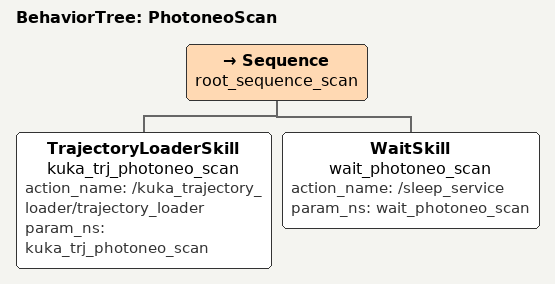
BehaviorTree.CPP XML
<root BTCPP_format="4" >
     <BehaviorTree ID="PhotoneoScan">
        <Sequence name="root_sequence_scan">
            <TrajectoryLoaderSkill name="kuka_trj_photoneo_scan" action_name= "/kuka_trajectory_loader/trajectory_loader" param_ns="kuka_trj_photoneo_scan"/>
            <WaitSkill name="wait_photoneo_scan" action_name= "/sleep_service" param_ns="wait_photoneo_scan"/>
        </Sequence>
     </BehaviorTree>
 </root>
